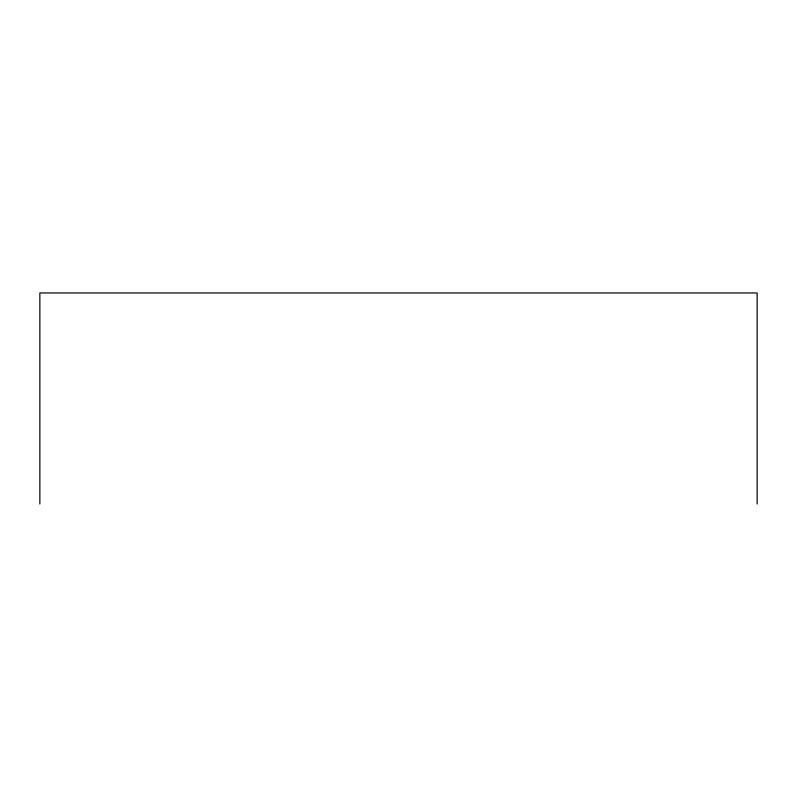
<?xml version="1.0" encoding="UTF-8"?>
<svg xmlns="http://www.w3.org/2000/svg" width="797" height="797" viewBox="0 0 797 797"><rect width="100%" height="100%" fill="white"/><g stroke="black" fill="none" stroke-linecap="round" stroke-linejoin="round"><path stroke-width="1.2" d="M757.15 504.033L757.15 292.967L39.85 292.967L39.85 504.033"/></g></svg>
